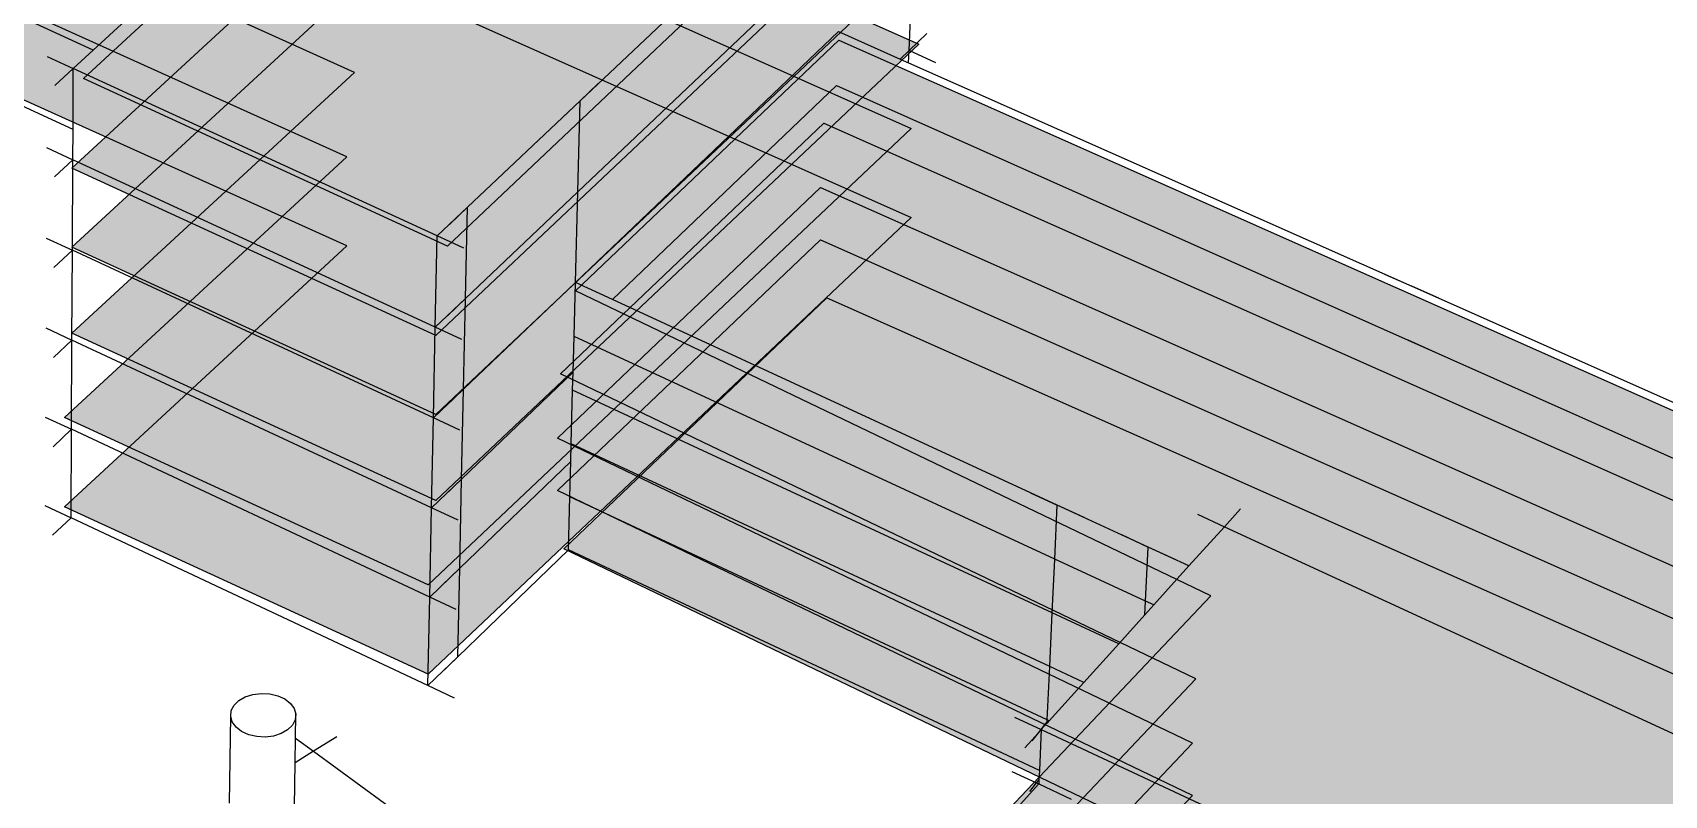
# Model space of a CAD drawing. Header units: inches. Extents: x 105 to 795, y 0 to 500.
# Drawn here: x 540.5 to 624, y 360.6 to 399.7 of the extents above; entities that cross this region are included whole.
import ezdxf

# ---------------------------------------------------------------- set-up
doc = ezdxf.new("R2010")
doc.units = ezdxf.units.IN
doc.header["$MEASUREMENT"] = 0
doc.layers.add('popova 4a', color=7, linetype='Continuous')
doc.layers.add('popova 6', color=7, linetype='Continuous')

# ---------------------------------------------------------------- blocks, each defined once
blk = doc.blocks.new('block 3')
at = {"layer": 'popova 6', "true_color": 0xb8bb49}
h = blk.add_hatch(color=43, dxfattribs=at)
h.dxf.hatch_style = 2
h.paths.add_polyline_path([(585.461, 390.206), (560.741, 366.835), (542.111, 375.405), (556.571, 388.755), (465.881, 429.726), (476.731, 438.635)])
at = {"layer": 'popova 6', "lineweight": 0}
blk.add_lwpolyline([(585.461, 390.206), (560.741, 366.835), (542.111, 375.405), (556.571, 388.755), (465.881, 429.726), (476.731, 438.635), (585.461, 390.206)], dxfattribs=at)
blk = doc.blocks.new('block 4')
at = {"layer": 'popova 6', "color": 7, "lineweight": 25, "true_color": 0xffffff}
for points in [[(476.731, 438.635), (585.461, 390.206)], [(556.571, 388.755), (465.881, 429.726)], [(585.461, 390.206), (560.741, 366.835)], [(542.111, 375.405), (556.571, 388.755)], [(560.741, 366.835), (542.111, 375.405)]]:
    blk.add_lwpolyline(points, dxfattribs=at)
blk = doc.blocks.new('block 2')
at = {"layer": 'popova 6'}
for name in ['block 3', 'block 4']:
    blk.add_blockref(name, (0, 0), dxfattribs=at)
blk = doc.blocks.new('block 6')
at = {"layer": 'popova 6', "true_color": 0xb8bb49}
h = blk.add_hatch(color=43, dxfattribs=at)
h.dxf.hatch_style = 2
h.paths.add_polyline_path([(585.461, 394.771), (560.741, 371.401), (542.111, 379.971), (556.571, 393.321), (465.881, 434.291), (476.731, 443.201)])
at = {"layer": 'popova 6', "lineweight": 0}
blk.add_lwpolyline([(585.461, 394.771), (560.741, 371.401), (542.111, 379.971), (556.571, 393.321), (465.881, 434.291), (476.731, 443.201), (585.461, 394.771)], dxfattribs=at)
blk = doc.blocks.new('block 7')
at = {"layer": 'popova 6', "color": 7, "lineweight": 25, "true_color": 0xffffff}
for points in [[(476.731, 443.201), (585.461, 394.771)], [(556.571, 393.321), (465.881, 434.291)], [(585.461, 394.771), (560.741, 371.401)], [(542.111, 379.971), (556.571, 393.321)], [(560.741, 371.401), (542.111, 379.971)]]:
    blk.add_lwpolyline(points, dxfattribs=at)
blk = doc.blocks.new('block 5')
at = {"layer": 'popova 6'}
for name in ['block 6', 'block 7']:
    blk.add_blockref(name, (0, 0), dxfattribs=at)
blk = doc.blocks.new('block 9')
at = {"layer": 'popova 6', "true_color": 0xb8bb49}
h = blk.add_hatch(color=43, dxfattribs=at)
h.dxf.hatch_style = 2
h.paths.add_polyline_path([(585.847, 399.091), (561.127, 375.721), (542.497, 384.291), (556.957, 397.641), (466.267, 438.611), (477.117, 447.521)])
at = {"layer": 'popova 6', "lineweight": 0}
blk.add_lwpolyline([(585.847, 399.091), (561.127, 375.721), (542.497, 384.291), (556.957, 397.641), (466.267, 438.611), (477.117, 447.521), (585.847, 399.091)], dxfattribs=at)
blk = doc.blocks.new('block 10')
at = {"layer": 'popova 6', "color": 7, "lineweight": 25, "true_color": 0xffffff}
for points in [[(477.117, 447.521), (585.847, 399.091)], [(556.957, 397.641), (466.267, 438.611)], [(585.847, 399.091), (561.127, 375.721)], [(542.497, 384.291), (556.957, 397.641)], [(561.127, 375.721), (542.497, 384.291)]]:
    blk.add_lwpolyline(points, dxfattribs=at)
blk = doc.blocks.new('block 8')
at = {"layer": 'popova 6'}
for name in ['block 9', 'block 10']:
    blk.add_blockref(name, (0, 0), dxfattribs=at)
blk = doc.blocks.new('block 12')
at = {"layer": 'popova 6', "true_color": 0xb8bb49}
h = blk.add_hatch(color=43, dxfattribs=at)
h.dxf.hatch_style = 2
h.paths.add_polyline_path([(585.847, 403.49), (561.127, 380.12), (542.497, 388.689), (556.957, 402.04), (466.267, 443.01), (477.117, 451.919)])
at = {"layer": 'popova 6', "lineweight": 0}
blk.add_lwpolyline([(585.847, 403.49), (561.127, 380.12), (542.497, 388.689), (556.957, 402.04), (466.267, 443.01), (477.117, 451.919), (585.847, 403.49)], dxfattribs=at)
blk = doc.blocks.new('block 13')
at = {"layer": 'popova 6', "color": 7, "lineweight": 25, "true_color": 0xffffff}
for points in [[(585.847, 403.49), (561.127, 380.12)], [(542.497, 388.689), (556.957, 402.04)], [(561.127, 380.12), (542.497, 388.689)]]:
    blk.add_lwpolyline(points, dxfattribs=at)
blk = doc.blocks.new('block 11')
at = {"layer": 'popova 6'}
for name in ['block 12', 'block 13']:
    blk.add_blockref(name, (0, 0), dxfattribs=at)
blk = doc.blocks.new('block 15')
at = {"layer": 'popova 6', "true_color": 0xb8bb49}
h = blk.add_hatch(color=43, dxfattribs=at)
h.dxf.hatch_style = 2
h.paths.add_polyline_path([(585.847, 407.541), (561.127, 384.17), (542.497, 392.74), (556.957, 406.09), (466.267, 447.061), (477.117, 455.97)])
at = {"layer": 'popova 6', "lineweight": 0}
blk.add_lwpolyline([(585.847, 407.541), (561.127, 384.17), (542.497, 392.74), (556.957, 406.09), (466.267, 447.061), (477.117, 455.97), (585.847, 407.541)], dxfattribs=at)
blk = doc.blocks.new('block 16')
at = {"layer": 'popova 6', "color": 7, "lineweight": 25, "true_color": 0xffffff}
for points in [[(585.847, 407.541), (561.127, 384.17)], [(542.497, 392.74), (556.957, 406.09)], [(561.127, 384.17), (542.497, 392.74)]]:
    blk.add_lwpolyline(points, dxfattribs=at)
blk = doc.blocks.new('block 14')
at = {"layer": 'popova 6'}
for name in ['block 15', 'block 16']:
    blk.add_blockref(name, (0, 0), dxfattribs=at)
blk = doc.blocks.new('block 18')
at = {"layer": 'popova 6', "true_color": 0xb8bb49}
h = blk.add_hatch(color=43, dxfattribs=at)
h.dxf.hatch_style = 2
h.paths.add_polyline_path([(586.439, 412.125), (561.72, 388.754), (543.09, 397.324), (557.55, 410.674), (466.859, 451.645), (477.71, 460.554)])
at = {"layer": 'popova 6', "lineweight": 0}
blk.add_lwpolyline([(586.439, 412.125), (561.72, 388.754), (543.09, 397.324), (557.55, 410.674), (466.859, 451.645), (477.71, 460.554), (586.439, 412.125)], dxfattribs=at)
blk = doc.blocks.new('block 19')
at = {"layer": 'popova 6', "color": 7, "lineweight": 25, "true_color": 0xffffff}
for points in [[(586.439, 412.125), (561.72, 388.754)], [(543.09, 397.324), (557.55, 410.674)], [(561.72, 388.754), (543.09, 397.324)]]:
    blk.add_lwpolyline(points, dxfattribs=at)
blk = doc.blocks.new('block 17')
at = {"layer": 'popova 6'}
for name in ['block 18', 'block 19']:
    blk.add_blockref(name, (0, 0), dxfattribs=at)
blk = doc.blocks.new('block 21')
at = {"layer": 'popova 4a', "true_color": 0x6b919b}
h = blk.add_hatch(color=153, dxfattribs=at)
h.dxf.hatch_style = 2
h.paths.add_polyline_path([(642.906, 358.653), (594.646, 307.613), (566.967, 320.433), (565.927, 321.423), (600.196, 357.633), (567.677, 373.253), (581.146, 386.093)])
at = {"layer": 'popova 4a', "lineweight": 0}
blk.add_lwpolyline([(642.906, 358.653), (594.646, 307.613), (566.967, 320.433), (565.927, 321.423), (600.196, 357.633), (567.677, 373.253), (581.146, 386.093), (642.906, 358.653)], dxfattribs=at)
blk = doc.blocks.new('block 22')
at = {"layer": 'popova 4a', "color": 7, "lineweight": 25, "true_color": 0xffffff}
for points in [[(567.677, 373.253), (581.146, 386.093)], [(581.146, 386.093), (642.906, 358.653)], [(600.196, 357.633), (567.677, 373.253)], [(642.906, 358.653), (594.646, 307.613)], [(565.587, 321.063), (565.927, 321.423), (600.196, 357.633)], [(594.646, 307.613), (566.967, 320.433)]]:
    blk.add_lwpolyline(points, dxfattribs=at)
blk = doc.blocks.new('block 20')
at = {"layer": 'popova 4a'}
for name in ['block 22', 'block 21']:
    blk.add_blockref(name, (0, 0), dxfattribs=at)
blk = doc.blocks.new('block 24')
at = {"layer": 'popova 4a', "true_color": 0x6b919b}
h = blk.add_hatch(color=153, dxfattribs=at)
h.dxf.hatch_style = 2
h.paths.add_polyline_path([(642.58, 361.638), (594.32, 310.598), (566.641, 323.417), (565.601, 324.408), (599.87, 360.618), (567.351, 376.238), (580.82, 389.078)])
at = {"layer": 'popova 4a', "lineweight": 0}
blk.add_lwpolyline([(642.58, 361.638), (594.32, 310.598), (566.641, 323.417), (565.601, 324.408), (599.87, 360.618), (567.351, 376.238), (580.82, 389.078), (642.58, 361.638)], dxfattribs=at)
blk = doc.blocks.new('block 25')
at = {"layer": 'popova 4a', "color": 7, "lineweight": 25, "true_color": 0xffffff}
for points in [[(567.351, 376.238), (580.82, 389.078)], [(580.82, 389.078), (642.58, 361.638)], [(599.87, 360.618), (567.351, 376.238)], [(642.58, 361.638), (594.32, 310.598)], [(565.261, 324.048), (565.601, 324.408), (599.87, 360.618)], [(594.32, 310.598), (566.641, 323.417)]]:
    blk.add_lwpolyline(points, dxfattribs=at)
blk = doc.blocks.new('block 23')
at = {"layer": 'popova 4a'}
for name in ['block 25', 'block 24']:
    blk.add_blockref(name, (0, 0), dxfattribs=at)
blk = doc.blocks.new('block 27')
at = {"layer": 'popova 4a', "true_color": 0x6b919b}
h = blk.add_hatch(color=153, dxfattribs=at)
h.dxf.hatch_style = 2
h.paths.add_polyline_path([(642.579, 364.319), (594.319, 313.279), (566.64, 326.099), (565.6, 327.089), (599.869, 363.299), (567.35, 378.919), (580.819, 391.759)])
at = {"layer": 'popova 4a', "lineweight": 0}
blk.add_lwpolyline([(642.579, 364.319), (594.319, 313.279), (566.64, 326.099), (565.6, 327.089), (599.869, 363.299), (567.35, 378.919), (580.819, 391.759), (642.579, 364.319)], dxfattribs=at)
blk = doc.blocks.new('block 28')
at = {"layer": 'popova 4a', "color": 7, "lineweight": 25, "true_color": 0xffffff}
for points in [[(567.35, 378.919), (580.819, 391.759)], [(580.819, 391.759), (642.579, 364.319)], [(599.869, 363.299), (567.35, 378.919)], [(642.579, 364.319), (594.319, 313.279)], [(565.26, 326.729), (565.6, 327.089), (599.869, 363.299)], [(594.319, 313.279), (566.64, 326.099)]]:
    blk.add_lwpolyline(points, dxfattribs=at)
blk = doc.blocks.new('block 26')
at = {"layer": 'popova 4a'}
for name in ['block 28', 'block 27']:
    blk.add_blockref(name, (0, 0), dxfattribs=at)
blk = doc.blocks.new('block 30')
at = {"layer": 'popova 4a', "true_color": 0x6b919b}
h = blk.add_hatch(color=153, dxfattribs=at)
h.dxf.hatch_style = 2
h.paths.add_polyline_path([(642.742, 367.608), (594.482, 316.568), (566.803, 329.388), (565.763, 330.378), (600.032, 366.588), (567.513, 382.208), (580.982, 395.048)])
at = {"layer": 'popova 4a', "lineweight": 0}
blk.add_lwpolyline([(642.742, 367.608), (594.482, 316.568), (566.803, 329.388), (565.763, 330.378), (600.032, 366.588), (567.513, 382.208), (580.982, 395.048), (642.742, 367.608)], dxfattribs=at)
blk = doc.blocks.new('block 31')
at = {"layer": 'popova 4a', "color": 7, "lineweight": 25, "true_color": 0xffffff}
for points in [[(567.513, 382.208), (580.982, 395.048)], [(580.982, 395.048), (642.742, 367.608)], [(600.032, 366.588), (567.513, 382.208)], [(642.742, 367.608), (594.482, 316.568)], [(565.423, 330.019), (565.763, 330.378), (600.032, 366.588)], [(594.482, 316.568), (566.803, 329.388)]]:
    blk.add_lwpolyline(points, dxfattribs=at)
blk = doc.blocks.new('block 29')
at = {"layer": 'popova 4a'}
for name in ['block 31', 'block 30']:
    blk.add_blockref(name, (0, 0), dxfattribs=at)
blk = doc.blocks.new('block 33')
at = {"layer": 'popova 4a', "true_color": 0x6b919b}
h = blk.add_hatch(color=153, dxfattribs=at)
h.dxf.hatch_style = 2
h.paths.add_polyline_path([(643.51, 371.856), (595.25, 320.816), (567.57, 333.636), (566.53, 334.626), (600.8, 370.836), (568.28, 386.457), (581.75, 399.296)])
at = {"layer": 'popova 4a', "lineweight": 0}
blk.add_lwpolyline([(643.51, 371.856), (595.25, 320.816), (567.57, 333.636), (566.53, 334.626), (600.8, 370.836), (568.28, 386.457), (581.75, 399.296), (643.51, 371.856)], dxfattribs=at)
blk = doc.blocks.new('block 34')
at = {"layer": 'popova 4a', "color": 7, "lineweight": 25, "true_color": 0xffffff}
for points in [[(568.28, 386.457), (581.75, 399.296)], [(581.75, 399.296), (643.51, 371.856)], [(600.8, 370.836), (568.28, 386.457)], [(643.51, 371.856), (595.25, 320.816)], [(566.19, 334.267), (566.53, 334.626), (600.8, 370.836)], [(595.25, 320.816), (567.57, 333.636)]]:
    blk.add_lwpolyline(points, dxfattribs=at)
blk = doc.blocks.new('block 32')
at = {"layer": 'popova 4a'}
for name in ['block 34', 'block 33']:
    blk.add_blockref(name, (0, 0), dxfattribs=at)
blk = doc.blocks.new('block 385')
at = {"color": 7, "lineweight": 25, "true_color": 0xffffff}
blk.add_lwpolyline([(542.555, 394.728), (483.85, 421.831)], dxfattribs=at)
blk = doc.blocks.new('block 386')
at = {"color": 7, "lineweight": 25, "true_color": 0xffffff}
blk.add_lwpolyline([(541.51, 373.943), (542.456, 374.836)], dxfattribs=at)
blk = doc.blocks.new('block 387')
at = {"color": 7, "lineweight": 25, "true_color": 0xffffff}
blk.add_lwpolyline([(562.082, 365.607), (560.726, 366.245)], dxfattribs=at)
blk = doc.blocks.new('block 388')
at = {"color": 7, "lineweight": 25, "true_color": 0xffffff}
blk.add_lwpolyline([(541.112, 375.469), (542.456, 374.836)], dxfattribs=at)
blk = doc.blocks.new('block 389')
at = {"color": 7, "lineweight": 25, "true_color": 0xffffff}
blk.add_lwpolyline([(560.726, 366.245), (542.456, 374.836)], dxfattribs=at)
blk = doc.blocks.new('block 390')
at = {"color": 7, "lineweight": 25, "true_color": 0xffffff}
blk.add_lwpolyline([(562.253, 367.715), (560.726, 366.245)], dxfattribs=at)
blk = doc.blocks.new('block 391')
at = {"color": 7, "lineweight": 25, "true_color": 0xffffff}
blk.add_lwpolyline([(561.322, 366.816), (562.253, 367.715)], dxfattribs=at)
blk = doc.blocks.new('block 392')
at = {"color": 7, "lineweight": 25, "true_color": 0xffffff}
blk.add_lwpolyline([(567.916, 373.188), (562.253, 367.715)], dxfattribs=at)
blk = doc.blocks.new('block 393')
at = {"color": 7, "lineweight": 25, "true_color": 0xffffff}
blk.add_lwpolyline([(543.59, 398.784), (483.738, 426.298)], dxfattribs=at)
blk = doc.blocks.new('block 394')
at = {"color": 7, "lineweight": 25, "true_color": 0xffffff}
blk.add_lwpolyline([(541.532, 378.478), (542.479, 379.367)], dxfattribs=at)
blk = doc.blocks.new('block 395')
at = {"color": 7, "lineweight": 25, "true_color": 0xffffff}
blk.add_lwpolyline([(562.175, 370.144), (560.818, 370.779)], dxfattribs=at)
blk = doc.blocks.new('block 396')
at = {"color": 7, "lineweight": 25, "true_color": 0xffffff}
blk.add_lwpolyline([(541.135, 379.997), (542.479, 379.367)], dxfattribs=at)
blk = doc.blocks.new('block 397')
at = {"color": 7, "lineweight": 25, "true_color": 0xffffff}
blk.add_lwpolyline([(560.818, 370.779), (542.479, 379.367)], dxfattribs=at)
blk = doc.blocks.new('block 398')
at = {"color": 7, "lineweight": 25, "true_color": 0xffffff}
blk.add_lwpolyline([(562.352, 372.249), (560.818, 370.779)], dxfattribs=at)
blk = doc.blocks.new('block 399')
at = {"color": 7, "lineweight": 25, "true_color": 0xffffff}
blk.add_lwpolyline([(561.421, 371.353), (562.352, 372.249)], dxfattribs=at)
blk = doc.blocks.new('block 400')
at = {"color": 7, "lineweight": 25, "true_color": 0xffffff}
blk.add_lwpolyline([(568.035, 377.719), (562.352, 372.249)], dxfattribs=at)
blk = doc.blocks.new('block 401')
at = {"color": 7, "lineweight": 25, "true_color": 0xffffff}
blk.add_lwpolyline([(542.456, 374.836), (542.479, 379.367)], dxfattribs=at)
blk = doc.blocks.new('block 402')
at = {"color": 7, "lineweight": 25, "true_color": 0xffffff}
blk.add_lwpolyline([(560.726, 366.245), (560.818, 370.779)], dxfattribs=at)
blk = doc.blocks.new('block 403')
at = {"color": 7, "lineweight": 25, "true_color": 0xffffff}
blk.add_lwpolyline([(562.253, 367.715), (562.352, 372.249)], dxfattribs=at)
blk = doc.blocks.new('block 407')
at = {"color": 7, "lineweight": 25, "true_color": 0xffffff}
blk.add_lwpolyline([(541.555, 383.047), (542.501, 383.933)], dxfattribs=at)
blk = doc.blocks.new('block 408')
at = {"color": 7, "lineweight": 25, "true_color": 0xffffff}
blk.add_lwpolyline([(562.269, 374.715), (560.912, 375.348)], dxfattribs=at)
blk = doc.blocks.new('block 409')
at = {"color": 7, "lineweight": 25, "true_color": 0xffffff}
blk.add_lwpolyline([(541.157, 384.56), (542.501, 383.933)], dxfattribs=at)
blk = doc.blocks.new('block 410')
at = {"color": 7, "lineweight": 25, "true_color": 0xffffff}
blk.add_lwpolyline([(560.912, 375.348), (542.501, 383.933)], dxfattribs=at)
blk = doc.blocks.new('block 411')
at = {"color": 7, "lineweight": 25, "true_color": 0xffffff}
blk.add_lwpolyline([(562.45, 376.817), (560.912, 375.348)], dxfattribs=at)
blk = doc.blocks.new('block 412')
at = {"color": 7, "lineweight": 25, "true_color": 0xffffff}
blk.add_lwpolyline([(561.521, 375.926), (562.45, 376.817)], dxfattribs=at)
blk = doc.blocks.new('block 413')
at = {"color": 7, "lineweight": 25, "true_color": 0xffffff}
blk.add_lwpolyline([(568.156, 382.286), (562.45, 376.817)], dxfattribs=at)
blk = doc.blocks.new('block 414')
at = {"color": 7, "lineweight": 25, "true_color": 0xffffff}
blk.add_lwpolyline([(586.267, 399.631), (585.356, 398.759)], dxfattribs=at)
blk = doc.blocks.new('block 415')
at = {"color": 7, "lineweight": 25, "true_color": 0xffffff}
blk.add_lwpolyline([(585.356, 398.759), (584.906, 398.329)], dxfattribs=at)
blk = doc.blocks.new('block 416')
at = {"color": 7, "lineweight": 25, "true_color": 0xffffff}
blk.add_lwpolyline([(586.727, 398.141), (585.356, 398.759)], dxfattribs=at)
blk = doc.blocks.new('block 419')
at = {"color": 7, "lineweight": 25, "true_color": 0xffffff}
blk.add_lwpolyline([(542.479, 379.367), (542.501, 383.933)], dxfattribs=at)
blk = doc.blocks.new('block 420')
at = {"color": 7, "lineweight": 25, "true_color": 0xffffff}
blk.add_lwpolyline([(560.818, 370.779), (560.912, 375.348)], dxfattribs=at)
blk = doc.blocks.new('block 421')
at = {"color": 7, "lineweight": 25, "true_color": 0xffffff}
blk.add_lwpolyline([(562.352, 372.249), (562.45, 376.817)], dxfattribs=at)
blk = doc.blocks.new('block 422')
at = {"color": 7, "lineweight": 25, "true_color": 0xffffff}
blk.add_lwpolyline([(585.331, 398.14), (585.356, 398.759)], dxfattribs=at)
blk = doc.blocks.new('block 427')
at = {"color": 7, "lineweight": 25, "true_color": 0xffffff}
blk.add_lwpolyline([(541.577, 387.652), (542.523, 388.534)], dxfattribs=at)
blk = doc.blocks.new('block 428')
at = {"color": 7, "lineweight": 25, "true_color": 0xffffff}
blk.add_lwpolyline([(562.362, 379.323), (561.006, 379.952)], dxfattribs=at)
blk = doc.blocks.new('block 429')
at = {"color": 7, "lineweight": 25, "true_color": 0xffffff}
blk.add_lwpolyline([(541.18, 389.158), (542.523, 388.534)], dxfattribs=at)
blk = doc.blocks.new('block 430')
at = {"color": 7, "lineweight": 25, "true_color": 0xffffff}
blk.add_lwpolyline([(561.006, 379.952), (542.523, 388.534)], dxfattribs=at)
blk = doc.blocks.new('block 431')
at = {"color": 7, "lineweight": 25, "true_color": 0xffffff}
blk.add_lwpolyline([(562.551, 381.421), (561.006, 379.952)], dxfattribs=at)
blk = doc.blocks.new('block 432')
at = {"color": 7, "lineweight": 25, "true_color": 0xffffff}
blk.add_lwpolyline([(561.62, 380.533), (562.551, 381.421)], dxfattribs=at)
blk = doc.blocks.new('block 433')
at = {"color": 7, "lineweight": 25, "true_color": 0xffffff}
blk.add_lwpolyline([(568.277, 386.887), (562.551, 381.421)], dxfattribs=at)
blk = doc.blocks.new('block 434')
at = {"color": 7, "lineweight": 25, "true_color": 0xffffff}
blk.add_lwpolyline([(568.277, 386.887), (581.746, 399.733)], dxfattribs=at)
blk = doc.blocks.new('block 440')
at = {"color": 7, "lineweight": 25, "true_color": 0xffffff}
blk.add_lwpolyline([(542.501, 383.933), (542.523, 388.534)], dxfattribs=at)
blk = doc.blocks.new('block 441')
at = {"color": 7, "lineweight": 25, "true_color": 0xffffff}
blk.add_lwpolyline([(560.912, 375.348), (561.006, 379.952)], dxfattribs=at)
blk = doc.blocks.new('block 442')
at = {"color": 7, "lineweight": 25, "true_color": 0xffffff}
blk.add_lwpolyline([(562.45, 376.817), (562.551, 381.421)], dxfattribs=at)
blk = doc.blocks.new('block 443')
at = {"color": 7, "lineweight": 25, "true_color": 0xffffff}
blk.add_lwpolyline([(585.356, 398.759), (585.541, 403.352)], dxfattribs=at)
blk = doc.blocks.new('block 448')
at = {"color": 7, "lineweight": 25, "true_color": 0xffffff}
blk.add_lwpolyline([(541.6, 392.292), (542.547, 393.17)], dxfattribs=at)
blk = doc.blocks.new('block 449')
at = {"color": 7, "lineweight": 25, "true_color": 0xffffff}
blk.add_lwpolyline([(562.458, 383.966), (561.102, 384.593)], dxfattribs=at)
blk = doc.blocks.new('block 450')
at = {"color": 7, "lineweight": 25, "true_color": 0xffffff}
blk.add_lwpolyline([(541.202, 393.791), (542.547, 393.17)], dxfattribs=at)
blk = doc.blocks.new('block 451')
at = {"color": 7, "lineweight": 25, "true_color": 0xffffff}
blk.add_lwpolyline([(561.102, 384.593), (542.547, 393.17)], dxfattribs=at)
blk = doc.blocks.new('block 452')
at = {"color": 7, "lineweight": 25, "true_color": 0xffffff}
blk.add_lwpolyline([(562.651, 386.061), (561.102, 384.593)], dxfattribs=at)
blk = doc.blocks.new('block 453')
at = {"color": 7, "lineweight": 25, "true_color": 0xffffff}
blk.add_lwpolyline([(561.722, 385.177), (562.651, 386.061)], dxfattribs=at)
blk = doc.blocks.new('block 454')
at = {"color": 7, "lineweight": 25, "true_color": 0xffffff}
blk.add_lwpolyline([(568.399, 391.524), (562.651, 386.061)], dxfattribs=at)
blk = doc.blocks.new('block 455')
at = {"color": 7, "lineweight": 25, "true_color": 0xffffff}
blk.add_lwpolyline([(568.399, 391.524), (581.919, 404.363)], dxfattribs=at)
blk = doc.blocks.new('block 461')
at = {"color": 7, "lineweight": 25, "true_color": 0xffffff}
blk.add_lwpolyline([(542.523, 388.534), (542.547, 393.17)], dxfattribs=at)
blk = doc.blocks.new('block 462')
at = {"color": 7, "lineweight": 25, "true_color": 0xffffff}
blk.add_lwpolyline([(561.006, 379.952), (561.102, 384.593)], dxfattribs=at)
blk = doc.blocks.new('block 463')
at = {"color": 7, "lineweight": 25, "true_color": 0xffffff}
blk.add_lwpolyline([(562.551, 381.421), (562.651, 386.061)], dxfattribs=at)
blk = doc.blocks.new('block 464')
at = {"color": 7, "lineweight": 25, "true_color": 0xffffff}
blk.add_lwpolyline([(568.277, 386.887), (568.399, 391.524)], dxfattribs=at)
blk = doc.blocks.new('block 472')
at = {"color": 7, "lineweight": 25, "true_color": 0xffffff}
blk.add_lwpolyline([(541.623, 396.968), (542.569, 397.842)], dxfattribs=at)
blk = doc.blocks.new('block 474')
at = {"color": 7, "lineweight": 25, "true_color": 0xffffff}
blk.add_lwpolyline([(562.554, 388.645), (561.196, 389.269)], dxfattribs=at)
blk = doc.blocks.new('block 475')
at = {"color": 7, "lineweight": 25, "true_color": 0xffffff}
blk.add_lwpolyline([(541.226, 398.46), (542.569, 397.842)], dxfattribs=at)
blk = doc.blocks.new('block 476')
at = {"color": 7, "lineweight": 25, "true_color": 0xffffff}
blk.add_lwpolyline([(561.196, 389.269), (542.569, 397.842)], dxfattribs=at)
blk = doc.blocks.new('block 477')
at = {"color": 7, "lineweight": 25, "true_color": 0xffffff}
blk.add_lwpolyline([(562.753, 390.736), (561.196, 389.269)], dxfattribs=at)
blk = doc.blocks.new('block 478')
at = {"color": 7, "lineweight": 25, "true_color": 0xffffff}
blk.add_lwpolyline([(569.446, 397.071), (568.523, 396.197)], dxfattribs=at)
blk = doc.blocks.new('block 479')
at = {"color": 7, "lineweight": 25, "true_color": 0xffffff}
blk.add_lwpolyline([(561.823, 389.856), (562.753, 390.736)], dxfattribs=at)
blk = doc.blocks.new('block 480')
at = {"color": 7, "lineweight": 25, "true_color": 0xffffff}
blk.add_lwpolyline([(568.523, 396.197), (562.753, 390.736)], dxfattribs=at)
blk = doc.blocks.new('block 481')
at = {"color": 7, "lineweight": 25, "true_color": 0xffffff}
blk.add_lwpolyline([(567.598, 395.322), (568.523, 396.197)], dxfattribs=at)
blk = doc.blocks.new('block 483')
at = {"color": 7, "lineweight": 25, "true_color": 0xffffff}
blk.add_lwpolyline([(568.523, 396.197), (582.092, 409.028)], dxfattribs=at)
blk = doc.blocks.new('block 494')
at = {"color": 7, "lineweight": 25, "true_color": 0xffffff}
blk.add_lwpolyline([(561.102, 384.593), (561.196, 389.269)], dxfattribs=at)
blk = doc.blocks.new('block 495')
at = {"color": 7, "lineweight": 25, "true_color": 0xffffff}
blk.add_lwpolyline([(562.651, 386.061), (562.753, 390.736)], dxfattribs=at)
blk = doc.blocks.new('block 496')
at = {"color": 7, "lineweight": 25, "true_color": 0xffffff}
blk.add_lwpolyline([(568.399, 391.524), (568.523, 396.197)], dxfattribs=at)
blk = doc.blocks.new('block 1406')
at = {"color": 7, "lineweight": 25, "true_color": 0xffffff}
blk.add_lwpolyline([(592.023, 361.901), (567.916, 373.188)], dxfattribs=at)
blk = doc.blocks.new('block 1407')
at = {"color": 7, "lineweight": 25, "true_color": 0xffffff}
blk.add_lwpolyline([(592.422, 364.492), (567.987, 375.903)], dxfattribs=at)
blk = doc.blocks.new('block 1408')
at = {"color": 7, "lineweight": 25, "true_color": 0xffffff}
blk.add_lwpolyline([(592.529, 364.442), (592.422, 364.492)], dxfattribs=at)
blk = doc.blocks.new('block 1409')
at = {"color": 7, "lineweight": 25, "true_color": 0xffffff}
blk.add_lwpolyline([(567.916, 373.188), (567.987, 375.903)], dxfattribs=at)
blk = doc.blocks.new('block 1410')
at = {"color": 7, "lineweight": 25, "true_color": 0xffffff}
blk.add_lwpolyline([(592.413, 364.313), (592.416, 364.38)], dxfattribs=at)
blk = doc.blocks.new('block 1411')
at = {"color": 7, "lineweight": 25, "true_color": 0xffffff}
blk.add_lwpolyline([(592.416, 364.38), (592.422, 364.492)], dxfattribs=at)
blk = doc.blocks.new('block 1412')
at = {"color": 7, "lineweight": 25, "true_color": 0xffffff}
blk.add_lwpolyline([(592.456, 364.361), (592.416, 364.38)], dxfattribs=at)
blk = doc.blocks.new('block 1492')
at = {"color": 7, "lineweight": 25, "true_color": 0xffffff}
blk.add_lwpolyline([(600.117, 375.015), (601.493, 374.38)], dxfattribs=at)
blk = doc.blocks.new('block 1494')
at = {"color": 7, "lineweight": 25, "true_color": 0xffffff}
blk.add_lwpolyline([(601.493, 374.38), (630.744, 360.891)], dxfattribs=at)
blk = doc.blocks.new('block 1496')
at = {"color": 7, "lineweight": 25, "true_color": 0xffffff}
blk.add_lwpolyline([(592.122, 363.991), (620.658, 350.651)], dxfattribs=at)
blk = doc.blocks.new('block 1497')
at = {"color": 7, "lineweight": 25, "true_color": 0xffffff}
blk.add_lwpolyline([(602.324, 375.301), (601.493, 374.38)], dxfattribs=at)
blk = doc.blocks.new('block 1501')
at = {"color": 7, "lineweight": 25, "true_color": 0xffffff}
blk.add_lwpolyline([(592.551, 367.222), (568.06, 378.63)], dxfattribs=at)
blk = doc.blocks.new('block 1502')
at = {"color": 7, "lineweight": 25, "true_color": 0xffffff}
blk.add_lwpolyline([(594.301, 366.406), (592.551, 367.222)], dxfattribs=at)
blk = doc.blocks.new('block 1503')
at = {"color": 7, "lineweight": 25, "true_color": 0xffffff}
blk.add_lwpolyline([(592.422, 364.492), (592.551, 367.222)], dxfattribs=at)
blk = doc.blocks.new('block 1506')
at = {"color": 7, "lineweight": 25, "true_color": 0xffffff}
blk.add_lwpolyline([(592.681, 369.964), (568.132, 381.37)], dxfattribs=at)
blk = doc.blocks.new('block 1507')
at = {"color": 7, "lineweight": 25, "true_color": 0xffffff}
blk.add_lwpolyline([(596.083, 368.382), (592.681, 369.964)], dxfattribs=at)
blk = doc.blocks.new('block 1509')
at = {"color": 7, "lineweight": 25, "true_color": 0xffffff}
blk.add_lwpolyline([(568.06, 378.63), (568.132, 381.37)], dxfattribs=at)
blk = doc.blocks.new('block 1510')
at = {"color": 7, "lineweight": 25, "true_color": 0xffffff}
blk.add_lwpolyline([(592.551, 367.222), (592.681, 369.964)], dxfattribs=at)
blk = doc.blocks.new('block 1511')
at = {"color": 7, "lineweight": 25, "true_color": 0xffffff}
blk.add_lwpolyline([(597.876, 370.37), (597.451, 370.568)], dxfattribs=at)
blk = doc.blocks.new('block 1513')
at = {"color": 7, "lineweight": 25, "true_color": 0xffffff}
blk.add_lwpolyline([(609.519, 384.549), (610.91, 383.929)], dxfattribs=at)
blk = doc.blocks.new('block 1515')
at = {"color": 7, "lineweight": 25, "true_color": 0xffffff}
blk.add_lwpolyline([(610.91, 383.929), (641.638, 370.243)], dxfattribs=at)
blk = doc.blocks.new('block 1516')
at = {"color": 7, "lineweight": 25, "true_color": 0xffffff}
blk.add_lwpolyline([(612.303, 383.309), (610.91, 383.929)], dxfattribs=at)
blk = doc.blocks.new('block 1517')
at = {"color": 7, "lineweight": 25, "true_color": 0xffffff}
blk.add_lwpolyline([(581.644, 396.972), (610.91, 383.929)], dxfattribs=at)
blk = doc.blocks.new('block 1518')
at = {"color": 7, "lineweight": 25, "true_color": 0xffffff}
blk.add_lwpolyline([(570.178, 386.009), (581.644, 396.972)], dxfattribs=at)
blk = doc.blocks.new('block 1519')
at = {"color": 7, "lineweight": 25, "true_color": 0xffffff}
blk.add_lwpolyline([(592.812, 372.719), (568.204, 384.122)], dxfattribs=at)
blk = doc.blocks.new('block 1520')
at = {"color": 7, "lineweight": 25, "true_color": 0xffffff}
blk.add_lwpolyline([(597.451, 370.568), (592.812, 372.719)], dxfattribs=at)
blk = doc.blocks.new('block 1521')
at = {"color": 7, "lineweight": 25, "true_color": 0xffffff}
blk.add_lwpolyline([(597.414, 369.858), (597.451, 370.568)], dxfattribs=at)
blk = doc.blocks.new('block 1523')
at = {"color": 7, "lineweight": 25, "true_color": 0xffffff}
blk.add_lwpolyline([(592.681, 369.964), (592.812, 372.719)], dxfattribs=at)
blk = doc.blocks.new('block 1524')
at = {"color": 7, "lineweight": 25, "true_color": 0xffffff}
blk.add_lwpolyline([(596.221, 373.973), (597.593, 373.337)], dxfattribs=at)
blk = doc.blocks.new('block 1525')
at = {"color": 7, "lineweight": 25, "true_color": 0xffffff}
blk.add_lwpolyline([(599.68, 372.369), (597.593, 373.337)], dxfattribs=at)
blk = doc.blocks.new('block 1527')
at = {"color": 7, "lineweight": 25, "true_color": 0xffffff}
blk.add_lwpolyline([(609.69, 387.312), (611.082, 386.694)], dxfattribs=at)
blk = doc.blocks.new('block 1529')
at = {"color": 7, "lineweight": 25, "true_color": 0xffffff}
blk.add_lwpolyline([(611.082, 386.694), (643.512, 372.288)], dxfattribs=at)
blk = doc.blocks.new('block 1530')
at = {"color": 7, "lineweight": 25, "true_color": 0xffffff}
blk.add_lwpolyline([(612.475, 386.075), (611.082, 386.694)], dxfattribs=at)
blk = doc.blocks.new('block 1531')
at = {"color": 7, "lineweight": 25, "true_color": 0xffffff}
blk.add_lwpolyline([(594.315, 374.853), (592.942, 375.487)], dxfattribs=at)
blk = doc.blocks.new('block 1532')
at = {"color": 7, "lineweight": 25, "true_color": 0xffffff}
blk.add_lwpolyline([(598.969, 372.701), (597.593, 373.337)], dxfattribs=at)
blk = doc.blocks.new('block 1533')
at = {"color": 7, "lineweight": 25, "true_color": 0xffffff}
blk.add_lwpolyline([(591.571, 376.122), (592.942, 375.487)], dxfattribs=at)
blk = doc.blocks.new('block 1534')
at = {"color": 7, "lineweight": 25, "true_color": 0xffffff}
blk.add_lwpolyline([(597.593, 373.337), (592.942, 375.487)], dxfattribs=at)
blk = doc.blocks.new('block 1535')
at = {"color": 7, "lineweight": 25, "true_color": 0xffffff}
blk.add_lwpolyline([(597.451, 370.568), (597.593, 373.337)], dxfattribs=at)
blk = doc.blocks.new('block 1537')
at = {"color": 7, "lineweight": 25, "true_color": 0xffffff}
blk.add_lwpolyline([(568.204, 384.122), (568.277, 386.887)], dxfattribs=at)
blk = doc.blocks.new('block 1538')
at = {"color": 7, "lineweight": 25, "true_color": 0xffffff}
blk.add_lwpolyline([(592.812, 372.719), (592.942, 375.487)], dxfattribs=at)
blk = doc.blocks.new('block 2324')
at = {"color": 7, "lineweight": 25, "true_color": 0xffffff}
blk.add_lwpolyline([(556.064, 363.625), (554.863, 362.879)], dxfattribs=at)
blk = doc.blocks.new('block 2326')
at = {"color": 7, "lineweight": 25, "true_color": 0xffffff}
blk.add_lwpolyline([(554.863, 362.879), (553.922, 362.295)], dxfattribs=at)
blk = doc.blocks.new('block 2359')
at = {"color": 7, "lineweight": 25, "true_color": 0xffffff}
blk.add_lwpolyline([(553.94, 363.556), (554.863, 362.879)], dxfattribs=at)
blk = doc.blocks.new('block 2361')
at = {"color": 7, "lineweight": 25, "true_color": 0xffffff}
blk.add_lwpolyline([(554.863, 362.879), (571.821, 350.465)], dxfattribs=at)
blk = doc.blocks.new('block 2411')
at = {"color": 7, "lineweight": 25, "true_color": 0xffffff}
blk.add_lwpolyline([(552.192, 365.844), (552.626, 365.82)], dxfattribs=at)
blk = doc.blocks.new('block 2412')
at = {"color": 7, "lineweight": 25, "true_color": 0xffffff}
blk.add_lwpolyline([(552.626, 365.82), (553.037, 365.723)], dxfattribs=at)
blk = doc.blocks.new('block 2413')
at = {"color": 7, "lineweight": 25, "true_color": 0xffffff}
blk.add_lwpolyline([(553.037, 365.723), (553.398, 365.557)], dxfattribs=at)
blk = doc.blocks.new('block 2414')
at = {"color": 7, "lineweight": 25, "true_color": 0xffffff}
blk.add_lwpolyline([(553.398, 365.557), (553.684, 365.334)], dxfattribs=at)
blk = doc.blocks.new('block 2415')
at = {"color": 7, "lineweight": 25, "true_color": 0xffffff}
blk.add_lwpolyline([(553.684, 365.334), (553.875, 365.071)], dxfattribs=at)
blk = doc.blocks.new('block 2416')
at = {"color": 7, "lineweight": 25, "true_color": 0xffffff}
blk.add_lwpolyline([(553.875, 365.071), (553.958, 364.783)], dxfattribs=at)
blk = doc.blocks.new('block 2417')
at = {"color": 7, "lineweight": 25, "true_color": 0xffffff}
blk.add_lwpolyline([(553.958, 364.783), (553.928, 364.492)], dxfattribs=at)
blk = doc.blocks.new('block 2418')
at = {"color": 7, "lineweight": 25, "true_color": 0xffffff}
blk.add_lwpolyline([(553.928, 364.492), (553.786, 364.216)], dxfattribs=at)
blk = doc.blocks.new('block 2419')
at = {"color": 7, "lineweight": 25, "true_color": 0xffffff}
blk.add_lwpolyline([(553.786, 364.216), (553.543, 363.975)], dxfattribs=at)
blk = doc.blocks.new('block 2420')
at = {"color": 7, "lineweight": 25, "true_color": 0xffffff}
blk.add_lwpolyline([(553.543, 363.975), (553.214, 363.785)], dxfattribs=at)
blk = doc.blocks.new('block 2421')
at = {"color": 7, "lineweight": 25, "true_color": 0xffffff}
blk.add_lwpolyline([(553.214, 363.785), (552.822, 363.659)], dxfattribs=at)
blk = doc.blocks.new('block 2422')
at = {"color": 7, "lineweight": 25, "true_color": 0xffffff}
blk.add_lwpolyline([(552.822, 363.659), (552.395, 363.606)], dxfattribs=at)
blk = doc.blocks.new('block 2423')
at = {"color": 7, "lineweight": 25, "true_color": 0xffffff}
blk.add_lwpolyline([(552.395, 363.606), (551.959, 363.63)], dxfattribs=at)
blk = doc.blocks.new('block 2424')
at = {"color": 7, "lineweight": 25, "true_color": 0xffffff}
blk.add_lwpolyline([(551.959, 363.63), (551.547, 363.728)], dxfattribs=at)
blk = doc.blocks.new('block 2425')
at = {"color": 7, "lineweight": 25, "true_color": 0xffffff}
blk.add_lwpolyline([(551.547, 363.728), (551.187, 363.895)], dxfattribs=at)
blk = doc.blocks.new('block 2426')
at = {"color": 7, "lineweight": 25, "true_color": 0xffffff}
blk.add_lwpolyline([(551.187, 363.895), (550.9, 364.117)], dxfattribs=at)
blk = doc.blocks.new('block 2427')
at = {"color": 7, "lineweight": 25, "true_color": 0xffffff}
blk.add_lwpolyline([(550.9, 364.117), (550.71, 364.381)], dxfattribs=at)
blk = doc.blocks.new('block 2428')
at = {"color": 7, "lineweight": 25, "true_color": 0xffffff}
blk.add_lwpolyline([(550.71, 364.381), (550.628, 364.669)], dxfattribs=at)
blk = doc.blocks.new('block 2429')
at = {"color": 7, "lineweight": 25, "true_color": 0xffffff}
blk.add_lwpolyline([(550.628, 364.669), (550.658, 364.96)], dxfattribs=at)
blk = doc.blocks.new('block 2430')
at = {"color": 7, "lineweight": 25, "true_color": 0xffffff}
blk.add_lwpolyline([(550.658, 364.96), (550.801, 365.236)], dxfattribs=at)
blk = doc.blocks.new('block 2431')
at = {"color": 7, "lineweight": 25, "true_color": 0xffffff}
blk.add_lwpolyline([(550.801, 365.236), (551.045, 365.477)], dxfattribs=at)
blk = doc.blocks.new('block 2432')
at = {"color": 7, "lineweight": 25, "true_color": 0xffffff}
blk.add_lwpolyline([(551.045, 365.477), (551.374, 365.666)], dxfattribs=at)
blk = doc.blocks.new('block 2433')
at = {"color": 7, "lineweight": 25, "true_color": 0xffffff}
blk.add_lwpolyline([(551.374, 365.666), (551.765, 365.791)], dxfattribs=at)
blk = doc.blocks.new('block 2434')
at = {"color": 7, "lineweight": 25, "true_color": 0xffffff}
blk.add_lwpolyline([(551.765, 365.791), (552.192, 365.844)], dxfattribs=at)
blk = doc.blocks.new('block 2614')
at = {"color": 7, "lineweight": 25, "true_color": 0xffffff}
blk.add_lwpolyline([(567.987, 375.903), (568.035, 377.719)], dxfattribs=at)
blk = doc.blocks.new('block 2615')
at = {"color": 7, "lineweight": 25, "true_color": 0xffffff}
blk.add_lwpolyline([(568.035, 377.719), (568.06, 378.63)], dxfattribs=at)
blk = doc.blocks.new('block 2616')
at = {"color": 7, "lineweight": 25, "true_color": 0xffffff}
blk.add_lwpolyline([(568.156, 382.286), (568.204, 384.122)], dxfattribs=at)
blk = doc.blocks.new('block 2619')
at = {"color": 7, "lineweight": 25, "true_color": 0xffffff}
blk.add_lwpolyline([(542.569, 397.842), (543.59, 398.784)], dxfattribs=at)
blk = doc.blocks.new('block 2620')
at = {"color": 7, "lineweight": 25, "true_color": 0xffffff}
blk.add_lwpolyline([(542.547, 393.17), (542.555, 394.728)], dxfattribs=at)
blk = doc.blocks.new('block 2621')
at = {"color": 7, "lineweight": 25, "true_color": 0xffffff}
blk.add_lwpolyline([(542.555, 394.728), (542.569, 397.842)], dxfattribs=at)
blk = doc.blocks.new('block 2923')
at = {"color": 7, "lineweight": 25, "true_color": 0xffffff}
blk.add_lwpolyline([(591.528, 360.812), (591.882, 361.258)], dxfattribs=at)
blk = doc.blocks.new('block 2924')
at = {"color": 7, "lineweight": 25, "true_color": 0xffffff}
blk.add_lwpolyline([(591.882, 361.258), (592, 361.407)], dxfattribs=at)
blk = doc.blocks.new('block 2925')
at = {"color": 7, "lineweight": 25, "true_color": 0xffffff}
blk.add_lwpolyline([(591.651, 363.419), (591.988, 363.842)], dxfattribs=at)
blk = doc.blocks.new('block 2930')
at = {"color": 7, "lineweight": 25, "true_color": 0xffffff}
blk.add_lwpolyline([(590.751, 364.631), (592.11, 363.996)], dxfattribs=at)
blk = doc.blocks.new('block 2931')
at = {"color": 7, "lineweight": 25, "true_color": 0xffffff}
blk.add_lwpolyline([(592.11, 363.996), (592.122, 363.991)], dxfattribs=at)
blk = doc.blocks.new('block 2932')
at = {"color": 7, "lineweight": 25, "true_color": 0xffffff}
blk.add_lwpolyline([(591.282, 363.06), (591.988, 363.842)], dxfattribs=at)
blk = doc.blocks.new('block 2933')
at = {"color": 7, "lineweight": 25, "true_color": 0xffffff}
blk.add_lwpolyline([(591.988, 363.842), (592.122, 363.991)], dxfattribs=at)
blk = doc.blocks.new('block 2934')
at = {"color": 7, "lineweight": 25, "true_color": 0xffffff}
blk.add_lwpolyline([(592.122, 363.991), (592.413, 364.313)], dxfattribs=at)
blk = doc.blocks.new('block 2935')
at = {"color": 7, "lineweight": 25, "true_color": 0xffffff}
blk.add_lwpolyline([(590.62, 361.849), (591.882, 361.258)], dxfattribs=at)
blk = doc.blocks.new('block 2936')
at = {"color": 7, "lineweight": 25, "true_color": 0xffffff}
blk.add_lwpolyline([(591.882, 361.258), (591.991, 361.207)], dxfattribs=at)
blk = doc.blocks.new('block 2937')
at = {"color": 7, "lineweight": 25, "true_color": 0xffffff}
blk.add_lwpolyline([(591.991, 361.207), (593.649, 360.429)], dxfattribs=at)
blk = doc.blocks.new('block 2939')
at = {"color": 7, "lineweight": 25, "true_color": 0xffffff}
blk.add_lwpolyline([(592.122, 363.991), (592.023, 361.901)], dxfattribs=at)
blk = doc.blocks.new('block 2944')
at = {"color": 7, "lineweight": 25, "true_color": 0xffffff}
blk.add_lwpolyline([(568.132, 381.37), (568.156, 382.286)], dxfattribs=at)
blk = doc.blocks.new('block 2945')
at = {"color": 7, "lineweight": 25, "true_color": 0xffffff}
blk.add_lwpolyline([(581.746, 399.733), (584.906, 398.329)], dxfattribs=at)
blk = doc.blocks.new('block 2946')
at = {"color": 7, "lineweight": 25, "true_color": 0xffffff}
blk.add_lwpolyline([(592.942, 375.487), (570.178, 386.009)], dxfattribs=at)
blk = doc.blocks.new('block 2947')
at = {"color": 7, "lineweight": 25, "true_color": 0xffffff}
blk.add_lwpolyline([(570.178, 386.009), (568.277, 386.887)], dxfattribs=at)
blk = doc.blocks.new('block 3183')
at = {"color": 7, "lineweight": 25, "true_color": 0xffffff}
blk.add_lwpolyline([(553.607, 340.988), (553.922, 362.295)], dxfattribs=at)
blk = doc.blocks.new('block 3185')
at = {"color": 7, "lineweight": 25, "true_color": 0xffffff}
blk.add_lwpolyline([(550.574, 360.218), (550.628, 364.669)], dxfattribs=at)
blk = doc.blocks.new('block 3278')
at = {"color": 7, "lineweight": 25, "true_color": 0xffffff}
blk.add_lwpolyline([(543.59, 398.784), (546.898, 401.837)], dxfattribs=at)
blk = doc.blocks.new('block 3353')
at = {"color": 7, "lineweight": 25, "true_color": 0xffffff}
blk.add_lwpolyline([(591.988, 363.842), (592.11, 363.996)], dxfattribs=at)
blk = doc.blocks.new('block 3354')
at = {"color": 7, "lineweight": 25, "true_color": 0xffffff}
blk.add_lwpolyline([(592.11, 363.996), (592.416, 364.38)], dxfattribs=at)
blk = doc.blocks.new('block 3355')
at = {"color": 7, "lineweight": 25, "true_color": 0xffffff}
blk.add_lwpolyline([(592.023, 361.901), (592, 361.407)], dxfattribs=at)
blk = doc.blocks.new('block 3356')
at = {"color": 7, "lineweight": 25, "true_color": 0xffffff}
blk.add_lwpolyline([(592, 361.407), (591.991, 361.207)], dxfattribs=at)
blk = doc.blocks.new('block 3358')
at = {"color": 7, "lineweight": 25, "true_color": 0xffffff}
blk.add_lwpolyline([(584.906, 398.329), (585.331, 398.14)], dxfattribs=at)
blk = doc.blocks.new('block 3359')
at = {"color": 7, "lineweight": 25, "true_color": 0xffffff}
blk.add_lwpolyline([(585.331, 398.14), (611.082, 386.694)], dxfattribs=at)
blk = doc.blocks.new('block 3446')
at = {"color": 7, "lineweight": 25, "true_color": 0xffffff}
blk.add_lwpolyline([(553.922, 362.295), (553.94, 363.556)], dxfattribs=at)
blk = doc.blocks.new('block 3447')
at = {"color": 7, "lineweight": 25, "true_color": 0xffffff}
blk.add_lwpolyline([(553.94, 363.556), (553.958, 364.783)], dxfattribs=at)
blk = doc.blocks.new('block 3506')
at = {"color": 7, "lineweight": 25, "true_color": 0xffffff}
blk.add_lwpolyline([(592.413, 364.313), (592.456, 364.361)], dxfattribs=at)
blk = doc.blocks.new('block 3507')
at = {"color": 7, "lineweight": 25, "true_color": 0xffffff}
blk.add_lwpolyline([(592.456, 364.361), (592.529, 364.442)], dxfattribs=at)
blk = doc.blocks.new('block 3508')
at = {"color": 7, "lineweight": 25, "true_color": 0xffffff}
blk.add_lwpolyline([(592.529, 364.442), (594.301, 366.406)], dxfattribs=at)
blk = doc.blocks.new('block 3593')
at = {"color": 7, "lineweight": 25, "true_color": 0xffffff}
blk.add_lwpolyline([(594.301, 366.406), (596.083, 368.382)], dxfattribs=at)
blk = doc.blocks.new('block 3620')
at = {"color": 7, "lineweight": 25, "true_color": 0xffffff}
blk.add_lwpolyline([(596.083, 368.382), (597.414, 369.858)], dxfattribs=at)
blk = doc.blocks.new('block 3631')
at = {"color": 7, "lineweight": 25, "true_color": 0xffffff}
blk.add_lwpolyline([(597.414, 369.858), (597.876, 370.37)], dxfattribs=at)
blk = doc.blocks.new('block 3635')
at = {"color": 7, "lineweight": 25, "true_color": 0xffffff}
blk.add_lwpolyline([(597.876, 370.37), (599.68, 372.369)], dxfattribs=at)
blk = doc.blocks.new('block 3636')
at = {"color": 7, "lineweight": 25, "true_color": 0xffffff}
blk.add_lwpolyline([(599.68, 372.369), (601.493, 374.38)], dxfattribs=at)
blk = doc.blocks.new('block 3663')
at = {"color": 7, "lineweight": 25, "true_color": 0xffffff}
blk.add_lwpolyline([(591.991, 361.207), (567.569, 334.066)], dxfattribs=at)

msp = doc.modelspace()

# ---------------------------------------------------------------- block references
for name in ['block 393', 'block 385', 'block 483', 'block 455', 'block 443', 'block 3278', 'block 434', 'block 2945', 'block 414', 'block 475', 'block 2619', 'block 415', 'block 422', 'block 416', 'block 472', 'block 2621', 'block 476', 'block 3358', 'block 3359', 'block 478', 'block 1518', 'block 1517', 'block 480', 'block 481', 'block 496', 'block 2620', 'block 450', 'block 448', 'block 461', 'block 451', 'block 454', 'block 464', 'block 477', 'block 479', 'block 495', 'block 494', 'block 474', 'block 429', 'block 427', 'block 440', 'block 430', 'block 433', 'block 1537', 'block 2947', 'block 1527', 'block 452', 'block 453', 'block 463', 'block 2946', 'block 1529', 'block 1530', 'block 409', 'block 462', 'block 449', 'block 1513', 'block 407', 'block 419', 'block 410', 'block 2616', 'block 1519', 'block 1515', 'block 1516', 'block 413', 'block 2944', 'block 431', 'block 432', 'block 442', 'block 1509', 'block 1506', 'block 396', 'block 394', 'block 401', 'block 397', 'block 441', 'block 428', 'block 2615', 'block 1501', 'block 400', 'block 2614', 'block 411', 'block 412', 'block 421', 'block 1409', 'block 1407', 'block 1533', 'block 388', 'block 420', 'block 408', 'block 1538', 'block 1531', 'block 1534', 'block 1497', 'block 386', 'block 389', 'block 3636', 'block 1492', 'block 1494', 'block 1524', 'block 392', 'block 1406', 'block 1523', 'block 1520', 'block 1535', 'block 1525', 'block 1532', 'block 398', 'block 399', 'block 403', 'block 3635', 'block 402', 'block 395', 'block 1521', 'block 3631', 'block 1511', 'block 1510', 'block 1507', 'block 3620', 'block 3593', 'block 390', 'block 391', 'block 1503', 'block 1502', 'block 387', 'block 3508', 'block 2430', 'block 2431', 'block 2432', 'block 2433', 'block 2434', 'block 2411', 'block 2412', 'block 2413', 'block 2414', 'block 2415', 'block 2416', 'block 3185', 'block 2429', 'block 2428', 'block 2427', 'block 2419', 'block 2418', 'block 2417', 'block 3447', 'block 2930', 'block 3354', 'block 2934', 'block 1410', 'block 3506', 'block 1411', 'block 1412', 'block 1408', 'block 3507', 'block 2426', 'block 2425', 'block 2424', 'block 2423', 'block 2422', 'block 2421', 'block 2420', 'block 3446', 'block 2359', 'block 2324', 'block 2932', 'block 2925', 'block 3353', 'block 2933', 'block 2939', 'block 2931', 'block 1496', 'block 2326', 'block 2361', 'block 3183', 'block 2935', 'block 3355', 'block 3663', 'block 2923', 'block 2924', 'block 2936', 'block 3356', 'block 2937']:
    msp.add_blockref(name, (0, 0))
at = {"layer": 'popova 4a'}
for name in ['block 32', 'block 29', 'block 26', 'block 23', 'block 20']:
    msp.add_blockref(name, (0, 0), dxfattribs=at)
at = {"layer": 'popova 6'}
for name in ['block 17', 'block 14', 'block 11', 'block 8', 'block 5', 'block 2']:
    msp.add_blockref(name, (0, 0), dxfattribs=at)

doc.saveas('drawing.dxf')
